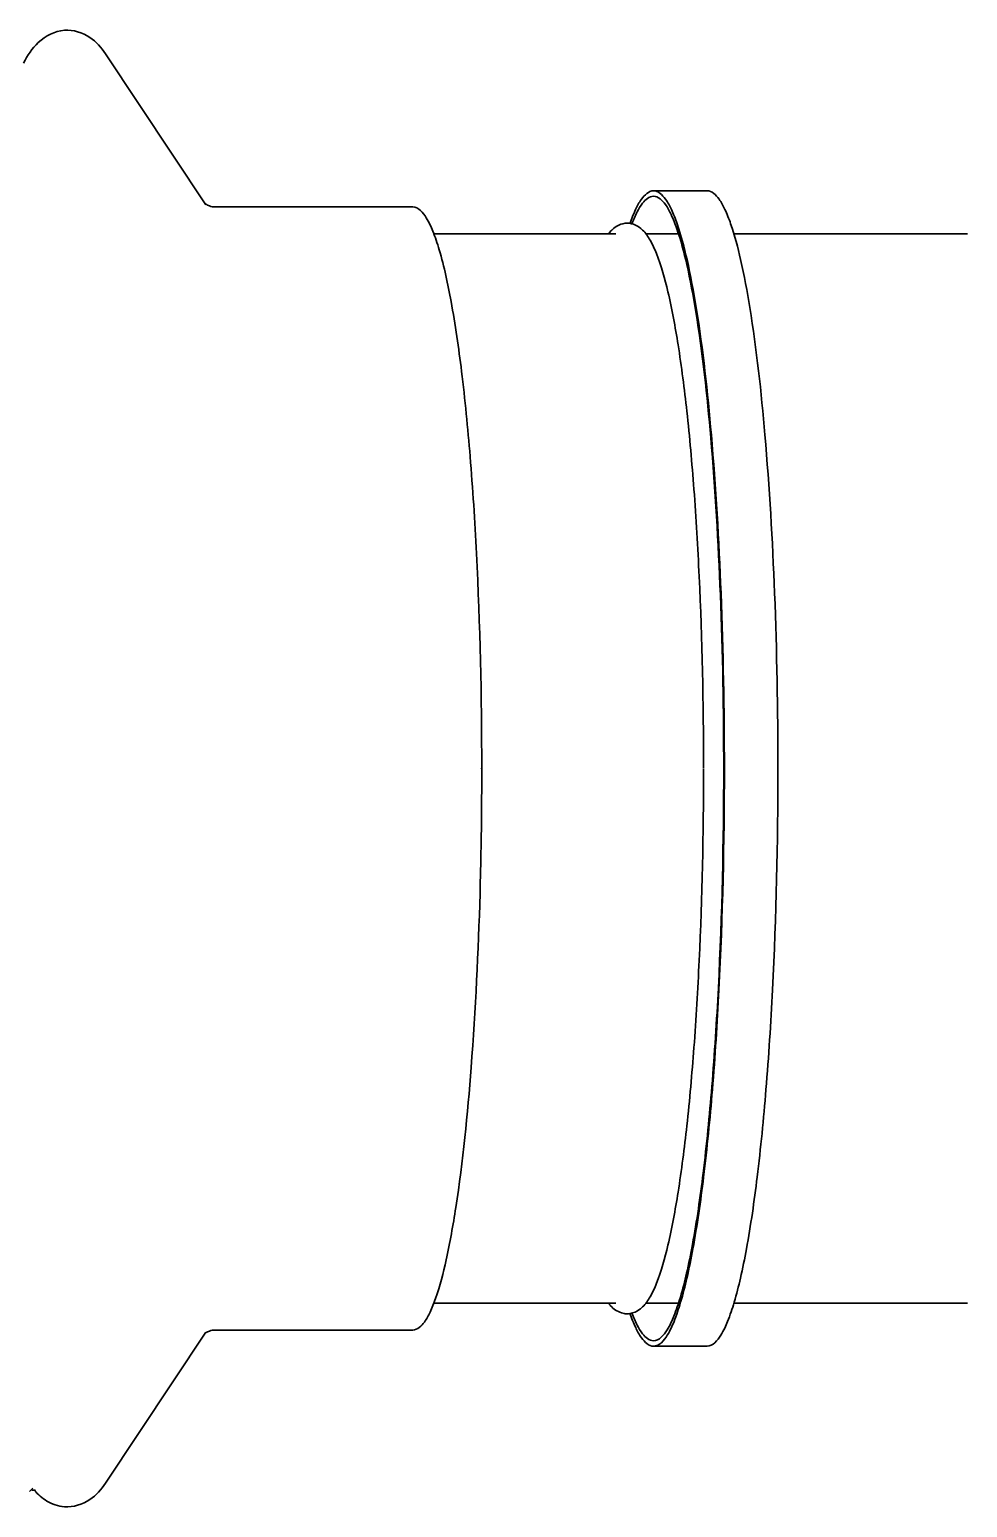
# Model space of a CAD drawing. Header units: millimetres. Extents: x 13935 to 21534, y -198 to 9202.
# Drawn here: x 15067.2 to 15240.9, y 5378.9 to 5652.6 of the extents above; entities that cross this region are included whole.
import ezdxf

# ---------------------------------------------------------------- set-up
doc = ezdxf.new("R2010")
doc.units = ezdxf.units.MM
doc.header["$LTSCALE"] = 326.7
doc.layers.get('0').update_dxf_attribs({"linetype": 'CONTINUOUS'})

msp = doc.modelspace()

# ---------------------------------------------------------------- linework, layer by layer
at = {"linetype": 'Continuous', "lineweight": 30}
for p, q in [((15099.89731, 5620.17414), (15081.2811, 5648.10503)), ((15192.71416, 5622.7475), (15182.78967, 5622.7475)), ((15101.63786, 5619.7475), (15138.21927, 5619.7475)), ((15141.99771, 5614.7475), (15175.83543, 5614.7475)), ((15181.29931, 5614.7475), (15187.38876, 5614.7475)), ((15197.62203, 5614.7475), (15240.93767, 5614.7475)), ((15150.93753, 5515.79834), (15150.93768, 5515.69834)), ((15150.97623, 5515.79849), (15150.97623, 5515.69819)), ((15192.05511, 5516.09935), (15192.05518, 5515.7975)), ((15192.05518, 5515.6975), (15192.05511, 5515.39567)), ((15192.06078, 5516.09945), (15192.06085, 5515.7975)), ((15192.06085, 5515.6975), (15192.06078, 5515.39556)), ((15195.79024, 5515.7975), (15195.78943, 5515.6975)), ((15195.79196, 5515.79751), (15195.79196, 5515.69749)), ((15195.91203, 5515.6975), (15195.91284, 5515.7975)), ((15195.91462, 5515.69749), (15195.91462, 5515.79751)), ((15205.8374, 5515.7975), (15205.83659, 5515.6975)), ((15205.83911, 5515.79751), (15205.83911, 5515.69749)), ((15142.00858, 5416.7475), (15175.83543, 5416.7475)), ((15181.29712, 5416.7475), (15187.39723, 5416.7475)), ((15197.62677, 5416.7475), (15240.93767, 5416.7475)), ((15101.63786, 5411.7475), (15138.21927, 5411.7475)), ((15099.89731, 5411.32086), (15081.2811, 5383.38997)), ((15192.71416, 5408.7475), (15182.78967, 5408.7475)), ((15068.00628, 5382.09866), (15067.6443, 5382.10328)), ((15067.82184, 5382.45997), (15067.82235, 5382.4605)), ((15068.09368, 5382.0752), (15068.13207, 5382.03067)), ((15068.1592, 5382.11169), (15068.19602, 5382.06603))]:
    msp.add_line(p, q, dxfattribs=at)
msp.add_lwpolyline([(15068.17564, 5382.12494), (15068.26502, 5382.05416), (15068.00628, 5382.09866)], dxfattribs=at)
for centre, radius, start, end in [((15101.48728, 5622.60341), 2.83171, 242.0023744, 250.2948268), ((15101.48728, 5408.89159), 2.83171, 109.7052225, 117.9976252), ((15055.65821, 5394.15405), 16.87551, 313.2613178, 316.1456278)]:
    msp.add_arc(centre, radius, start, end, dxfattribs=at)
for points, knots in [([(15073.66973, 5652.48843), (15071.89759, 5652.35479), (15068.64947, 5650.65312), (15066.84006, 5647.79409), (15066.11094, 5646.41349)], [0, 0, 0, 0, 0.532329417, 1, 1, 1, 1]), ([(15081.2811, 5648.10503), (15080.50603, 5649.2679), (15078.48365, 5651.62873), (15075.30338, 5652.61162), (15073.66973, 5652.48843)], [0, 0, 0, 0, 0.460339755, 1, 1, 1, 1]), ([(15182.78962, 5622.74735), (15181.88661, 5622.74731), (15180.50863, 5621.34248), (15179.35187, 5619.11486), (15178.72019, 5617.51051), (15178.4063, 5616.60383)], [0, 0, 0, 0, 0.347350183, 0.63092626, 1, 1, 1, 1]), ([(15187.15635, 5616.65199), (15186.84358, 5617.55157), (15186.21399, 5619.14352), (15185.06074, 5621.35582), (15183.68786, 5622.74739), (15182.78962, 5622.74735)], [0, 0, 0, 0, 0.368716136, 0.652254498, 1, 1, 1, 1]), ([(15192.71408, 5622.74735), (15193.61232, 5622.7474), (15194.98522, 5621.35583), (15196.13847, 5619.14353), (15196.76806, 5617.55158), (15197.08084, 5616.65199)], [0, 0, 0, 0, 0.347744758, 0.631283973, 1, 1, 1, 1]), ([(15099.79823, 5620.33997), (15099.79135, 5620.34566), (15099.7788, 5620.35622), (15099.76643, 5620.36699), (15099.76085, 5620.37196)], [0, 0, 0, 0, 0.544474115, 1, 1, 1, 1]), ([(15100.15798, 5620.10311), (15100.11662, 5620.12516), (15099.99158, 5620.19604), (15099.87283, 5620.2782), (15099.79823, 5620.33997)], [0, 0, 0, 0, 0.326122715, 1, 1, 1, 1]), ([(15138.21906, 5619.74726), (15139.28246, 5619.74747), (15140.81363, 5617.83541), (15142.06224, 5615.0554), (15143.80611, 5609.84519), (15145.60731, 5601.2076), (15147.46176, 5588.39979), (15148.97542, 5572.83777), (15150.54605, 5548.33741), (15150.97542, 5529.06351), (15150.97623, 5515.79849)], [0, 0, 0, 0, 0.030055328, 0.056055254, 0.090277539, 0.18312131, 0.306257286, 0.45540525, 0.625083849, 1, 1, 1, 1]), ([(15178.79691, 5616.62583), (15179.08533, 5617.38449), (15179.66384, 5618.72538), (15180.74136, 5620.61767), (15181.99074, 5621.7473), (15182.7896, 5621.74735)], [0, 0, 0, 0, 0.362436765, 0.643264735, 1, 1, 1, 1]), ([(15182.7896, 5621.74735), (15183.67945, 5621.7474), (15185.03951, 5620.36883), (15186.18198, 5618.17721), (15186.80569, 5616.60014), (15187.11554, 5615.70895)], [0, 0, 0, 0, 0.347744808, 0.631283984, 1, 1, 1, 1]), ([(15175.06475, 5615.48164), (15175.81122, 5616.20446), (15177.91284, 5617.28805), (15180.01884, 5616.20933), (15180.76587, 5615.48633)], [0, 0, 0, 0, 0.499870364, 1, 1, 1, 1]), ([(15180.76587, 5615.48633), (15181.32737, 5614.94289), (15182.29307, 5613.50733), (15184.02792, 5609.7271), (15185.77359, 5603.21476), (15187.57171, 5593.45898), (15189.11984, 5581.23613), (15190.3952, 5566.91561), (15191.69052, 5544.97671), (15192.05566, 5527.83983), (15192.06078, 5516.09945)], [0, 0, 0, 0, 0.023254543, 0.050673836, 0.123748868, 0.222779293, 0.346054547, 0.490135984, 0.650611337, 1, 1, 1, 1]), ([(15187.11554, 5615.70895), (15187.86391, 5613.55652), (15189.19227, 5608.4501), (15191.56626, 5595.56894), (15193.77733, 5575.13316), (15195.42238, 5546.92647), (15195.79135, 5526.503), (15195.79196, 5515.79751)], [0, 0, 0, 0, 0.067994347, 0.157047813, 0.390731802, 0.680574789, 1, 1, 1, 1]), ([(15195.91462, 5515.79751), (15195.91401, 5526.60401), (15195.54157, 5547.2202), (15193.88101, 5575.69311), (15191.64909, 5596.3218), (15189.25269, 5609.32459), (15187.91179, 5614.47923), (15187.15635, 5616.65199)], [0, 0, 0, 0, 0.319424153, 0.609266789, 0.842951515, 0.932005426, 1, 1, 1, 1]), ([(15197.08084, 5616.65199), (15197.83627, 5614.47924), (15199.17716, 5609.32462), (15201.57356, 5596.32188), (15203.80549, 5575.69321), (15205.46605, 5547.22028), (15205.83849, 5526.60404), (15205.83911, 5515.79751)], [0, 0, 0, 0, 0.06799432, 0.157047794, 0.390731876, 0.680574949, 1, 1, 1, 1]), ([(15150.97623, 5515.69819), (15150.97612, 5513.75593), (15150.94914, 5506.04766), (15150.81715, 5498.33972), (15150.65557, 5492.57595)], [0, 0, 0, 0, 0.251970282, 1, 1, 1, 1]), ([(15182.78973, 5408.74765), (15183.88388, 5408.7477), (15185.45938, 5410.71515), (15186.74279, 5413.57491), (15187.95269, 5417.17437), (15189.07771, 5421.64459), (15190.63371, 5429.36367), (15192.28976, 5440.99653), (15193.85921, 5457.01326), (15195.47, 5482.2184), (15195.91383, 5502.04955), (15195.91462, 5515.69749)], [0, 0, 0, 0, 0.030055852, 0.05605588, 0.090279164, 0.132723923, 0.183151052, 0.306282783, 0.455425675, 0.625095818, 1, 1, 1, 1]), ([(15195.79196, 5515.69749), (15195.79117, 5502.17712), (15195.35148, 5482.53138), (15193.75573, 5457.56191), (15192.20096, 5441.69498), (15190.56039, 5430.17093), (15189.01894, 5422.52405), (15187.90444, 5418.09563), (15186.70585, 5414.52982), (15185.43443, 5411.69679), (15183.87368, 5409.74772), (15182.78975, 5409.74765)], [0, 0, 0, 0, 0.374905264, 0.544574957, 0.693717271, 0.816848669, 0.86727572, 0.90972045, 0.943943747, 0.969943883, 1, 1, 1, 1]), ([(15205.83911, 5515.69749), (15205.83832, 5502.04952), (15205.39449, 5482.21837), (15203.78369, 5457.01324), (15202.21425, 5440.99655), (15200.5582, 5429.36372), (15199.00221, 5421.64465), (15197.87719, 5417.17443), (15196.66729, 5413.57497), (15195.38388, 5410.71519), (15193.80839, 5408.74772), (15192.71424, 5408.74765)], [0, 0, 0, 0, 0.374904957, 0.544574647, 0.693717034, 0.816848524, 0.867275627, 0.909720404, 0.943943738, 0.969943896, 1, 1, 1, 1]), ([(15192.06078, 5515.39556), (15192.05566, 5503.65677), (15191.69062, 5486.52209), (15190.39564, 5464.58575), (15189.12063, 5450.26626), (15187.57277, 5438.04368), (15185.77528, 5428.28719), (15184.02954, 5421.77401), (15182.29607, 5417.99257), (15181.33069, 5416.55662), (15180.76948, 5416.01319)], [0, 0, 0, 0, 0.349361181, 0.509827913, 0.653906466, 0.777185769, 0.876227907, 0.94931951, 0.976750567, 1, 1, 1, 1]), ([(15150.65557, 5492.57595), (15150.3546, 5481.84014), (15149.40964, 5462.40934), (15147.18731, 5439.76023), (15144.661, 5425.49942), (15143.04109, 5419.03621), (15141.52444, 5415.19773), (15140.40655, 5413.07521), (15139.08383, 5411.74776), (15138.21958, 5411.74751)], [0, 0, 0, 0, 0.387938043, 0.702487879, 0.821338593, 0.910450296, 0.943423807, 0.968782374, 1, 1, 1, 1]), ([(15177.94278, 5414.7476), (15177.67005, 5414.7458), (15176.60798, 5414.88369), (15175.63528, 5415.46012), (15175.06811, 5416.00905)], [0, 0, 0, 0, 0.256803455, 1, 1, 1, 1]), ([(15178.423, 5414.84302), (15178.73577, 5413.94343), (15179.36536, 5412.35148), (15180.51861, 5410.13918), (15181.89149, 5408.74761), (15182.78973, 5408.74765)], [0, 0, 0, 0, 0.368716136, 0.652254498, 1, 1, 1, 1]), ([(15180.76948, 5416.01319), (15180.61564, 5415.86423), (15179.94281, 5415.28933), (15179.09734, 5414.8967), (15178.4344, 5414.78956)], [0, 0, 0, 0, 0.24178455, 1, 1, 1, 1]), ([(15182.78975, 5409.74765), (15181.98945, 5409.74761), (15180.73788, 5410.88113), (15179.65937, 5412.77864), (15179.07993, 5414.12356), (15178.7911, 5414.88445)], [0, 0, 0, 0, 0.356516688, 0.637442541, 1, 1, 1, 1]), ([(15099.73746, 5411.10155), (15099.75557, 5411.11891), (15099.80931, 5411.1655), (15099.86571, 5411.20882), (15099.90317, 5411.23547)], [0, 0, 0, 0, 0.353138026, 1, 1, 1, 1]), ([(15099.90317, 5411.23547), (15099.93957, 5411.26135), (15100.0228, 5411.3164), (15100.1094, 5411.366), (15100.15798, 5411.3919)], [0, 0, 0, 0, 0.447930615, 1, 1, 1, 1]), ([(15068.13207, 5382.03067), (15068.78657, 5381.27517), (15070.40545, 5379.81591), (15072.528, 5379.09268), (15073.66973, 5379.00658)], [0, 0, 0, 0, 0.466098429, 1, 1, 1, 1]), ([(15073.66973, 5379.00658), (15075.30338, 5378.88338), (15078.48364, 5379.86628), (15080.50603, 5382.2271), (15081.2811, 5383.38997)], [0, 0, 0, 0, 0.539658752, 1, 1, 1, 1])]:
    msp.add_open_spline(points, degree=3, knots=knots, dxfattribs=at)
for points in [[(15101.63786, 5619.7475), (15101.264, 5619.7475), (15100.88433, 5619.81111), (15100.53248, 5619.93753)], [(15174.47794, 5614.81918), (15174.65814, 5615.05274), (15174.85283, 5615.27643), (15175.06475, 5615.48164)], [(15175.06811, 5416.00905), (15174.85451, 5416.21578), (15174.65852, 5416.44138), (15174.47716, 5416.6769)], [(15178.4344, 5414.78956), (15178.27204, 5414.76333), (15178.10725, 5414.74868), (15177.94278, 5414.7476)], [(15100.53248, 5411.55747), (15100.88432, 5411.68389), (15101.264, 5411.7475), (15101.63786, 5411.7475)]]:
    msp.add_open_spline(points, degree=3, dxfattribs=at)

doc.saveas('drawing.dxf')
